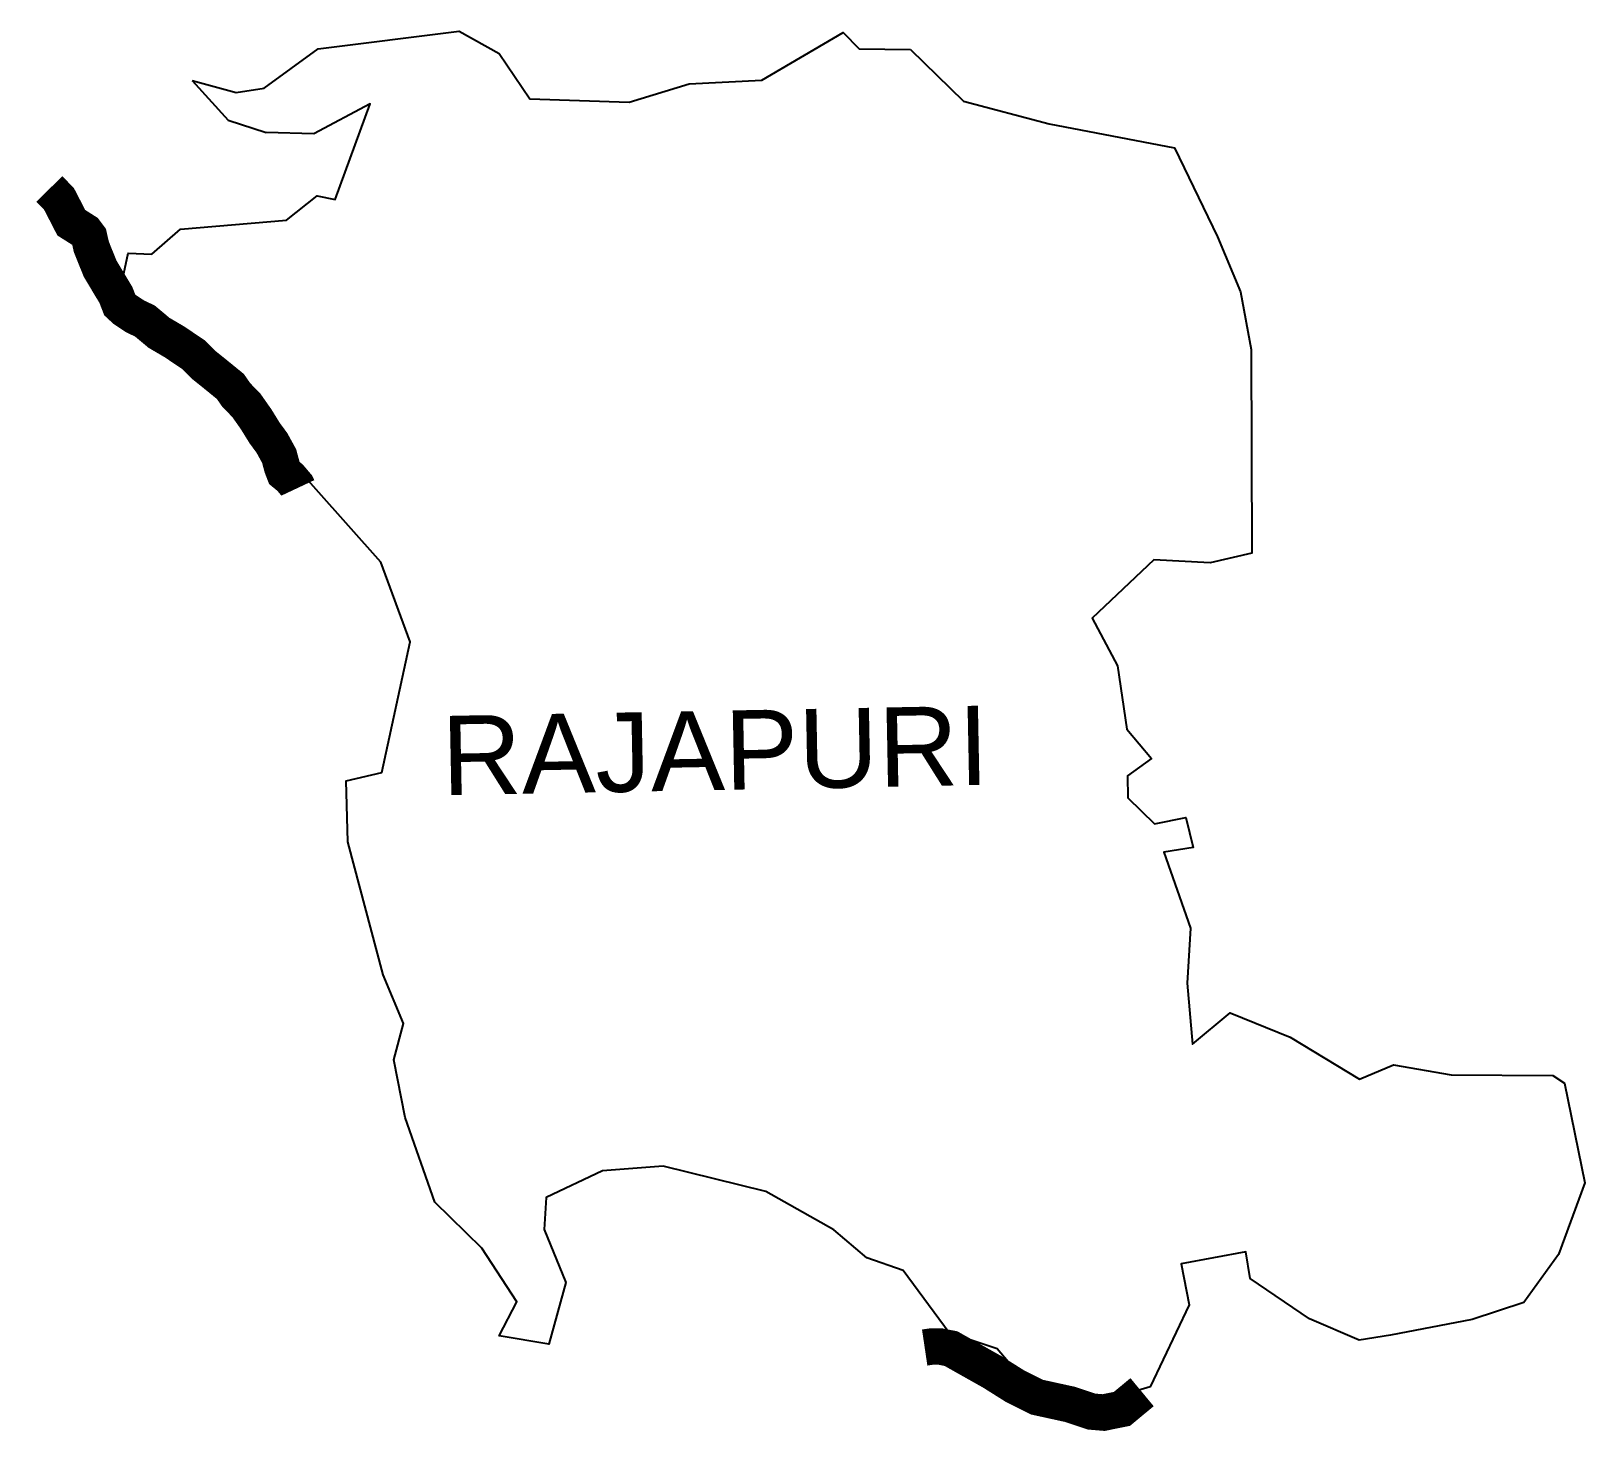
# Model space of a CAD drawing. Header units: metres. Extents: x 284819 to 286951, y 2024424 to 2026344.
import ezdxf

# ---------------------------------------------------------------- set-up
doc = ezdxf.new("R2010")
doc.units = ezdxf.units.M
for name, color, linetype in [('UNPROTECTED', 130, 'Continuous'), ('village', 3, 'Continuous'), ('VILLAGE NAME', 250, 'Continuous')]:
    doc.layers.add(name, color=color, linetype=linetype)
doc.styles.get("Standard").update_dxf_attribs({"font": 'simplex.shx'})

msp = doc.modelspace()

# ---------------------------------------------------------------- linework, layer by layer
at = {"color": 3, "flags": 128}
for points in [[(285955.6, 2026319.8), (286025.8, 2026319.2)], [(285089.8, 2026222), (285141.6, 2026205.2)]]:
    msp.add_lwpolyline(points, dxfattribs=at)
at = {"layer": 'UNPROTECTED', "const_width": 50, "flags": 128}
for points in [[(284844.2, 2026127.7), (284857.4, 2026114.3), (284867.3, 2026095.2), (284874.4, 2026081.4), (284886.6, 2026073.7), (284893.5, 2026069.3), (284898.7, 2026062.4), (284901.8, 2026048.6), (284906.4, 2026037), (284910.9, 2026026), (284913.9, 2026018.5), (284921, 2026006.6), (284928.6, 2025993.9), (284935.6, 2025982.3), (284940.8, 2025968.8), (284947.8, 2025962.3), (284962.5, 2025952.6), (284975.2, 2025946.7), (284994.7, 2025930.4), (285015.7, 2025918.1), (285042.3, 2025900.2), (285056.2, 2025886.3), (285071, 2025874.4), (285092.6, 2025856.8), (285100.6, 2025845.3), (285114.7, 2025830.7), (285128, 2025811.8), (285139.8, 2025792.7), (285149.7, 2025779.3), (285159.6, 2025761.2), (285163.6, 2025746.3), (285166.8, 2025738), (285174.6, 2025731.6), (285183.6, 2025721), (285185.2, 2025717.6)], [(286045.4, 2024538.2), (286055.5, 2024539.7), (286066.3, 2024539.7), (286081.6, 2024536.7), (286105.5, 2024523.2), (286138.4, 2024504.7), (286169.7, 2024485), (286199.3, 2024470.2), (286245, 2024460.2), (286274.2, 2024450.4), (286290.9, 2024449), (286316.1, 2024454.1), (286343.7, 2024477)]]:
    msp.add_lwpolyline(points, dxfattribs=at)
at = {"layer": 'village', "flags": 128}
msp.add_lwpolyline([(285040.3, 2026276.7), (285089.8, 2026222)], dxfattribs=at)
at = {"layer": 'village', "color": 3}
for points in [[(285040.3, 2026276.7, 0), (285100.6, 2026259.9, 0), (285139, 2026265.9, 0), (285213, 2026319.8, 0), (285406.8, 2026344.3, 0), (285461.4, 2026313.7, 0), (285503.5, 2026251.6, 0), (285640.1, 2026246.9, 0), (285722.2, 2026272.1, 0), (285821.8, 2026277, 0), (285933.5, 2026342.2, 0), (285955.6, 2026319.8, 0)], [(286025.8, 2026319.2, 0), (286098.7, 2026248.2, 0), (286216.4, 2026217.2, 0), (286388.2, 2026184.1, 0), (286447.4, 2026062.1, 0), (286478.8, 2025986.5, 0), (286493.4, 2025907.4, 0), (286494.3, 2025628.2, 0), (286437.1, 2025614.9, 0), (286359.8, 2025618.9, 0), (286275.4, 2025539.1, 0), (286310.1, 2025473.4, 0), (286322.9, 2025386.6, 0), (286356.5, 2025346.2, 0), (286323.5, 2025322.5, 0), (286324.2, 2025292.3, 0), (286360.7, 2025256.8, 0), (286403.7, 2025265.3, 0), (286413.6, 2025224.1, 0), (286373.7, 2025218, 0), (286410.2, 2025113.6, 0), (286405.6, 2025037.9, 0), (286413.1, 2024954.3, 0), (286464.8, 2024997.2, 0), (286546.7, 2024964.1, 0), (286642, 2024906.3, 0), (286688.6, 2024925.9, 0), (286767.8, 2024912.2, 0), (286907.3, 2024911.4, 0), (286923.4, 2024901.1, 0), (286951.4, 2024764.3, 0)], [(286951.4, 2024764.3, 0), (286915.2, 2024665.8, 0), (286867.7, 2024599.9, 0), (286796.7, 2024576.9, 0), (286684.5, 2024555.3, 0), (286641.7, 2024548.2, 0), (286573.6, 2024577.6, 0), (286491.9, 2024632.9, 0), (286486.1, 2024669.6, 0), (286397.4, 2024652.9, 0), (286408.4, 2024596.8, 0), (286354.7, 2024484.1, 0), (286294.7, 2024466.4, 0), (286180, 2024495, 0), (286144.8, 2024536.6, 0), (286078.8, 2024558.4, 0), (286016.1, 2024643.9, 0), (285965.8, 2024661.5, 0), (285920.6, 2024699.5, 0), (285827.3, 2024752.4, 0), (285686.6, 2024787, 0), (285603.4, 2024780.8, 0), (285526.2, 2024744.3, 0), (285523.1, 2024700.2, 0), (285553.2, 2024627.5, 0), (285529.7, 2024542.9, 0), (285461.6, 2024554.4, 0), (285485.7, 2024600.8, 0), (285437.5, 2024674.5, 0), (285373.2, 2024737.8, 0), (285332.6, 2024853.9, 0), (285316.8, 2024932.9, 0), (285330.2, 2024982.8, 0), (285302.4, 2025049.7, 0), (285253.9, 2025232, 0), (285251.5, 2025315.6, 0), (285300.5, 2025327.1, 0), (285339.3, 2025506.3, 0), (285299.1, 2025615.9, 0), (285166.2, 2025765.2, 0), (284941.1, 2025986.3, 0), (284952.3, 2026039.7, 0), (284984.7, 2026038.2, 0), (285024.4, 2026072.6, 0), (285169.6, 2026085.1, 0), (285211.9, 2026118.2, 0), (285236.6, 2026113.3, 0), (285284.3, 2026244.4, 0), (285207.4, 2026203.5, 0), (285141.6, 2026205.2, 0)]]:
    msp.add_polyline3d(points, dxfattribs=at)

# ---------------------------------------------------------------- texts
at = {"layer": 'VILLAGE NAME', "insert": (285381.4, 2025404.6), "char_height": 108.748, "attachment_point": 1, "rotation": 1.1028}
msp.add_mtext_dynamic_manual_height_columns('{\\fArial|b0|i0|c0|p34;RAJAPURI}', width=726.929, gutter_width=543.7, heights=[0], dxfattribs=at)

doc.saveas('drawing.dxf')
